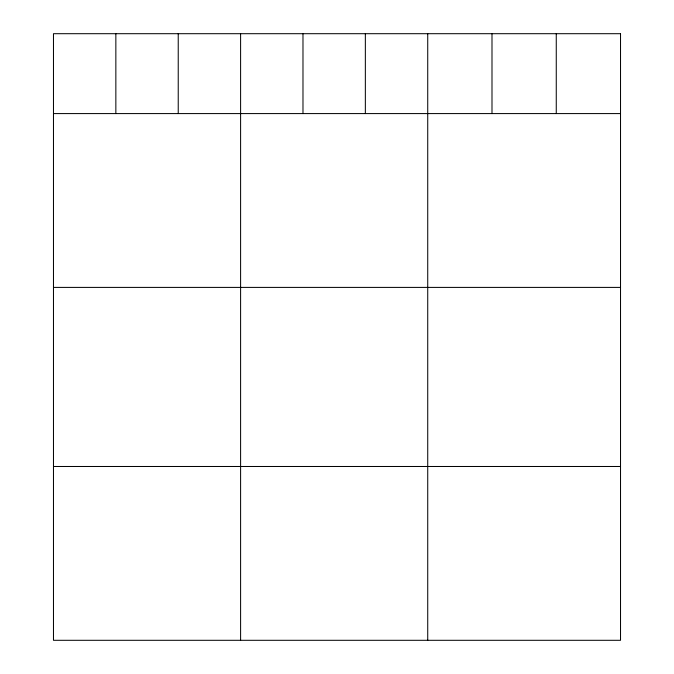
<?xml version="1.0" encoding="UTF-8"?>
<svg xmlns="http://www.w3.org/2000/svg" width="674" height="674" viewBox="0 0 674 674"><rect width="100%" height="100%" fill="white"/><g stroke="black" fill="none" stroke-linecap="round" stroke-linejoin="round"><path stroke-width="1.01" d="M53.473 113.586L620.527 113.586M53.473 287.402L620.527 287.402M53.473 466.484L620.527 466.484M556.261 33.7L556.261 113.586M491.995 33.7L491.995 113.586M427.729 33.7L427.729 640.3M365.35 33.7L365.35 113.586M302.98 33.7L302.98 113.586M240.601 33.7L240.601 640.3M178.231 33.7L178.231 113.586M115.852 33.7L115.852 113.586M620.527 33.7L53.473 33.7L53.473 640.3L620.527 640.3L620.527 33.7"/></g></svg>
